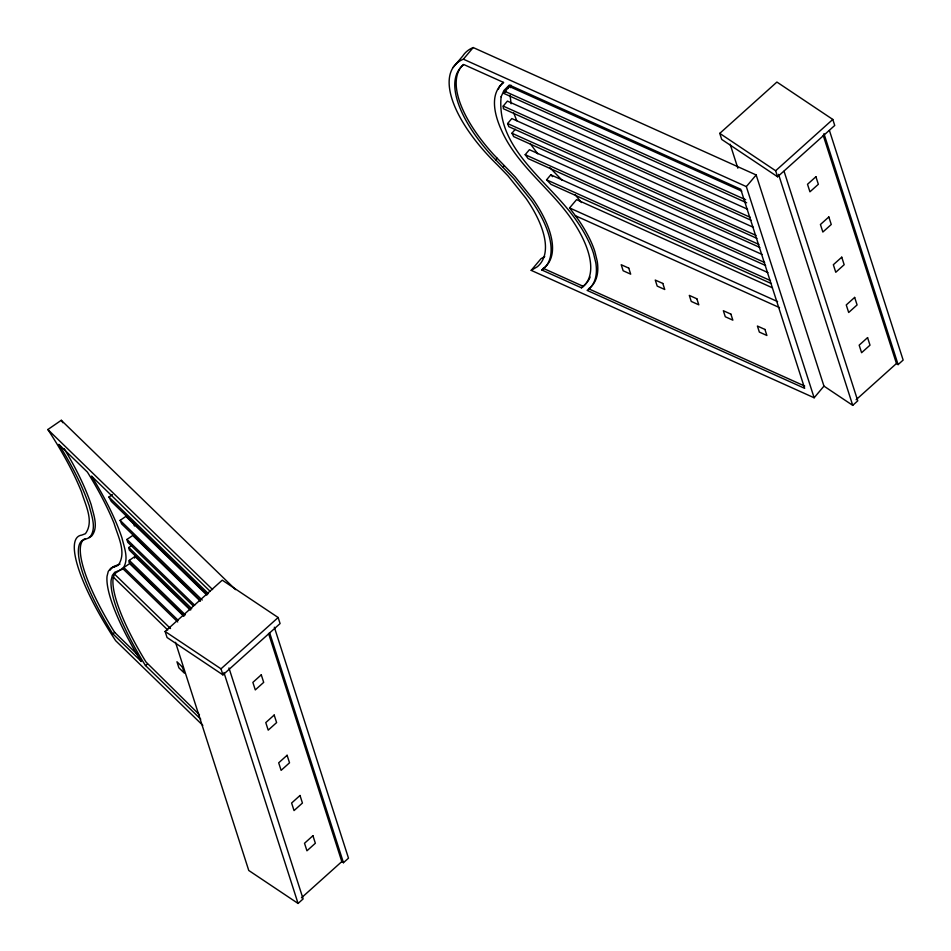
<?xml version="1.0" encoding="UTF-8"?>
<svg xmlns="http://www.w3.org/2000/svg" width="951" height="951" viewBox="0 0 951 951"><rect width="100%" height="100%" fill="white"/><g stroke="black" fill="none" stroke-linecap="round" stroke-linejoin="round"><path stroke-width="1.43" d="M746.654 202.789L503.923 93.448L509.07 86.351L741.768 191.127M508.131 88.514L509.07 86.351M510.568 87.647L510.937 85.138M121.526 569.019L114.346 573.964L113.038 578.886A116.01 28.435 55.5 0 0 145.978 661.991L199.46 714.772M190.057 609.876L135.018 556.418L129.277 560.377L128.849 562.041L184.007 615.618M134.602 558.082L135.018 556.418M498.265 89.43L499.644 86.327L503.186 82.392M110.185 570.089L112.658 566.927L119.992 564.086M452.973 67.604L462.792 55.966A116.01 49.012 40.2 0 1 473.206 47.55L756.164 174.96L823.958 386.118L852.726 405.352L857.766 400.823L784.064 171.263M823.958 386.118L814.139 397.768L531.181 270.357L537.172 266.851A116.01 49.012 40.2 0 0 525.939 198.272L507.917 175.757L497.278 164.773A116.01 49.012 40.2 0 1 463.387 59.188L473.206 47.55M503.923 93.495L505.599 91.498M751.1 220.275L503.412 108.747L503.21 106.084L507.418 101.091L747.605 209.244M756.925 238.38L508.833 126.673L507.608 123.547L511.816 118.554L753.418 227.337M759.813 247.426L513.671 136.599L511.935 133.235L515.299 129.241M495.697 159.839L497.1 158.175M502.936 167.317L504.339 165.652M765.638 265.531L528.102 158.579L525.202 154.692L529.41 149.699L762.108 254.476M771.439 283.624L551.021 184.375L546.587 179.81L550.795 174.818L767.944 272.592M804.701 386.058L588.503 288.712L589.501 288.117A116.01 49.012 40.2 0 0 597.18 261.014L594.862 251.575A116.01 49.012 40.2 0 0 578.267 219.538L569.59 207.936L576.603 199.627L772.45 287.808M531.181 270.357L541 258.72L544.745 256.532M541.82 269.989L542.831 269.395A116.01 49.012 40.2 0 0 531.597 200.816L513.576 178.312L492.309 156.333A116.01 49.012 40.2 0 1 463.054 65.239L464.052 64.656L503.673 82.487C488.921 93.84 494.782 115.416 501.284 129.811C516.75 165.177 549.583 187.68 571.206 218.647A116.01 49.012 40.2 0 1 582.44 287.238L581.441 287.82L541.82 269.989L544.234 267.742A116.01 49.012 40.2 0 0 533 199.151L514.978 176.648L493.712 154.668A116.01 49.012 40.2 0 1 463.446 64.442M581.441 287.82L583.843 285.573A116.01 49.012 40.2 0 0 590.143 277.074M814.139 397.768L746.333 186.598L756.164 174.96M165.117 631.476L222.261 580.158L278.144 617.52L280.081 623.559L222.938 674.877L167.055 637.515L165.117 631.476L221.001 668.838L222.938 674.877M719.764 133.378L776.908 82.059L832.791 119.434L834.728 125.461L777.585 176.779L721.702 139.417L719.764 133.378L775.647 170.752L777.585 176.779M221.001 668.838L278.144 617.52M775.647 170.752L832.791 119.434M301.467 897.827L341.813 861.594L268.551 633.437M856.126 399.729L896.46 363.508L823.209 135.351M175.507 642.317L248.758 870.474L298.067 903.45L303.119 898.921L228.953 667.947M341.813 861.594L343.454 862.7L348.494 858.171L274.34 627.196M896.46 363.508L898.101 364.602L903.141 360.072L829.438 130.513M202.813 725.363L115.653 640.689A116.01 28.435 55.5 0 1 81.75 535.104L85.424 533.689C94.482 521.279 85.186 504.612 81.465 491.75C72.573 469.853 60.757 449.288 47.859 429.531L61.28 420.294L235.586 589.632M207.021 594.375L111.279 501.379L108.937 497.028L112.384 494.651M200.197 600.212L121.657 523.918L120.123 520.352L125.877 516.405L206.866 595.064M193.422 606.084L127.743 542.284L126.959 539.443L132.712 535.484L200.423 601.27M190.842 609.805L129.253 549.975L128.849 547.503L132.296 545.137M114.405 566.832L116.319 565.512M124.997 566.772L129.598 563.61L183.805 616.26M112.8 633.77L141.378 661.527L139.987 659.34A116.01 28.435 55.5 0 1 107.047 576.247L108.271 571.408L110.744 568.246L118.079 565.405C127.125 552.995 117.841 536.34 114.12 523.466C106.833 505.575 97.62 488.529 87.433 472.124L58.867 444.379C70.909 463.922 81.929 484.297 89.299 506.11C91.617 515.977 97.061 528.827 89.501 537.648L82.166 540.501A116.01 28.435 55.5 0 0 111.41 631.595L112.8 633.77L114.726 632.451L136.908 654.015M210.266 591.439L91.522 476.094C103.564 495.637 114.584 516.013 121.942 537.826C124.26 547.705 129.705 560.543 122.156 569.376L114.821 572.217L112.349 575.367L111.124 580.205A116.01 28.435 55.5 0 0 144.065 663.311L145.455 665.498L147.381 664.178M85.257 538.73L84.08 539.181A116.01 28.435 55.5 0 0 113.335 630.275L114.726 632.451M89.275 537.16L91.427 536.328C98.975 527.508 93.531 514.657 91.213 504.791C84.58 485.093 74.915 466.572 64.264 448.789M463.387 59.188L746.333 186.598M504.862 91.344L745.679 199.769M503.21 106.084L750.137 217.268M507.608 123.547L755.95 235.373M511.935 133.235L758.862 244.419M525.202 154.692L764.663 262.512M546.587 179.81L770.488 280.616M569.59 207.936L777.585 301.598M575.426 215.734L779.523 307.625M543.223 268.325L582.844 286.156M47.859 429.531L212.608 589.572M108.937 497.028L208.424 593.674M120.123 520.352L202.183 600.057M126.959 539.443L194.67 605.216M128.849 547.503L191.71 608.581M129.277 560.377L185.362 614.869M123.856 567.569L178.051 620.207M122.322 568.151L177.706 621.954M114.346 573.964L170.526 628.54M113.454 577.257L167.745 629.99M145.455 665.498L200.732 719.194M550.058 167.828L561.898 180.06M550.795 174.818L552.567 176.648M575.2 194.693L581.465 202.551M530.087 143.518L537.79 153.848M61.28 420.294L62.814 422.708M513.706 112.884L516.773 120.718M133.021 522.099L134.436 525.998M823.946 133.627L898.101 364.602M778.56 174.378L852.726 405.352M730.154 144.231L737.845 168.172M269.751 633.128L343.454 862.7M223.913 672.476L298.067 903.45M511.127 103.79L510.033 95.171M138.085 538.848L138.43 540.917M501.118 96.776C495.994 149.961 550.57 182.271 576.865 221.203A116.01 49.012 40.2 0 1 593.46 253.239L595.778 262.678A116.01 49.012 40.2 0 1 588.098 289.782L587.1 290.376L804.653 388.329L740.734 189.237L509.332 85.043L503.899 90.535L501.118 96.776M261.275 674.83L252.871 682.378L255.284 689.915L263.689 682.366L261.275 674.83M815.922 176.731L807.518 184.28L809.943 191.817L818.347 184.28L815.922 176.731M274.185 715.045L265.781 722.594L268.206 730.142L276.61 722.594L274.185 715.045M828.832 216.959L820.428 224.507L822.853 232.044L831.257 224.495L828.832 216.959M287.095 755.272L278.691 762.821L281.116 770.358L289.52 762.809L287.095 755.272M841.754 257.174L833.349 264.723L835.763 272.271L844.167 264.723L841.754 257.174M300.017 795.488L291.612 803.036L294.037 810.585L302.43 803.036L300.017 795.488M854.664 297.401L846.259 304.95L848.684 312.487L857.089 304.938L854.664 297.401M312.927 835.715L304.522 843.264L306.947 850.8L315.352 843.252L312.927 835.715M867.574 337.617L859.169 345.165L861.594 352.714L869.999 345.165L867.574 337.617M628.754 268.123L621.217 264.735L623.155 270.762L630.691 274.161L628.754 268.123M662.811 283.457L655.263 280.058L657.2 286.096L664.749 289.496L662.811 283.457M696.857 298.792L689.309 295.392L691.246 301.431L698.795 304.819L696.857 298.792M730.903 314.127L723.354 310.727L725.292 316.754L732.841 320.154L730.903 314.127M764.949 329.45L757.412 326.05L759.35 332.089L766.886 335.489L764.949 329.45M182.402 667.055L176.957 661.765L178.895 667.804L184.328 673.094L182.402 667.055"/></g></svg>
